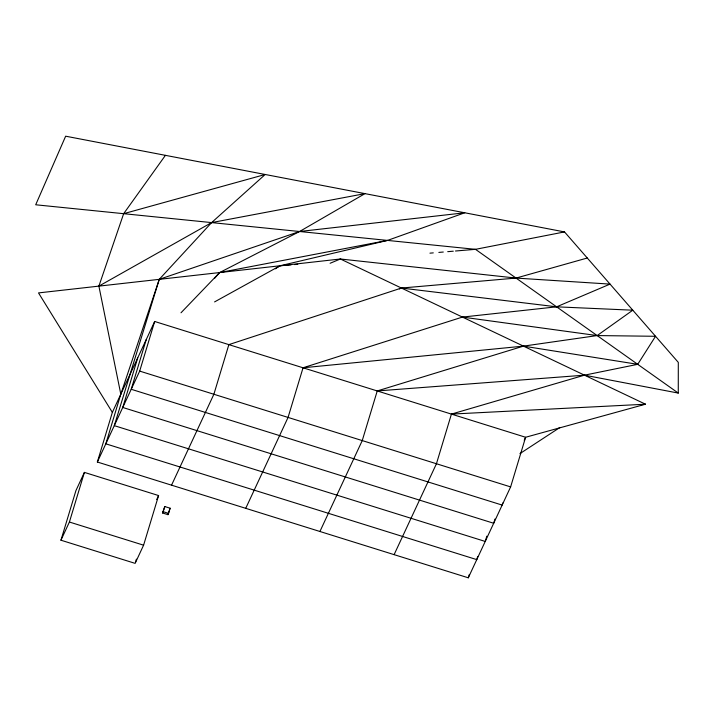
<?xml version="1.0" encoding="UTF-8"?>
<svg xmlns="http://www.w3.org/2000/svg" width="714" height="714" viewBox="0 0 714 714"><rect width="100%" height="100%" fill="white"/><g stroke="black" fill="none" stroke-linecap="round" stroke-linejoin="round"><path stroke-width="1.07" d="M319.926 531.484L362.248 440.583L377.242 390.942L584.471 375.171L678.273 393.075L678.3 362.373L564.524 231.925L65.652 136.195L35.7 204.775L475.488 249.329L564.524 231.925M60.949 540.212L75.934 490.572L84.395 472.391L158.588 495.552L143.594 545.184L135.133 563.364L60.949 540.212L69.41 522.032L84.395 472.391M524.201 440.288L525.611 437.263L510.626 486.903L468.295 577.804L97.354 462.012L112.348 412.371L154.67 321.47L525.611 437.263L645.492 404.213L340.391 258.995L38.511 292.91L112.348 412.371M120.809 394.19L98.889 286.127L123.656 213.682L265.197 174.484L211.621 222.589L159.258 279.344L120.809 394.19L105.824 443.831L476.765 559.624L477.72 556.456M137.74 357.83L122.754 407.471L493.695 523.264L494.972 519.033M146.209 339.65L131.224 389.282L502.156 505.084L502.799 502.968M97.354 462.012L139.685 371.101L154.67 321.47M135.455 562.311L136.41 559.142M162.631 513.009L164.8 506.547L170.11 508.207L168.558 513.366L167.951 514.669L162.631 513.009L164.8 506.547M167.951 514.669L170.11 508.207M303.048 367.781L523.451 346.129L597.163 335.571L632.791 310.197L556.608 306.824L462.431 317.087L303.048 367.781L288.063 417.422L245.732 508.332M462.431 317.087L597.163 335.571L655.541 336.285L637.718 364.327L584.471 375.171L451.426 414.102L436.441 463.743L394.11 554.644M468.295 577.804L469.25 574.636M486.823 536.16L485.225 541.444L114.294 425.651L159.258 279.344L299.577 231.506L364.979 193.637L211.621 222.589L98.889 286.127M156.705 499.586L158.588 495.552M171.547 485.172L213.879 394.262L228.864 344.621L401.411 288.045L516.052 278.076L610.033 284.11L556.608 306.824L401.411 288.045L399.358 288.893M123.656 213.682L165.425 155.34M214.539 278.406L219.635 272.561L299.577 231.506L464.752 212.781L387.532 240.413L280.013 265.778L214.575 301.906M181.008 312.786L219.635 272.561L387.532 240.413M519.944 453.613L559.981 427.436M275.336 268.812L280.013 265.778L291.125 264.849M330.118 263.27L340.391 258.995L516.052 278.076L587.283 258.013M377.242 390.942L523.451 346.129L637.718 364.327M641.101 404.704L645.492 404.213L451.426 414.102M294.454 264.564L297.783 264.287M429.953 253.158L433.291 252.881M438.842 252.408L443.287 252.033M447.723 251.667L453.283 251.194M455.496 251.007L475.488 249.329L678.273 393.075M139.685 371.101L510.626 486.903M163.238 511.706L168.558 513.366M69.41 522.032L143.594 545.184"/></g></svg>
